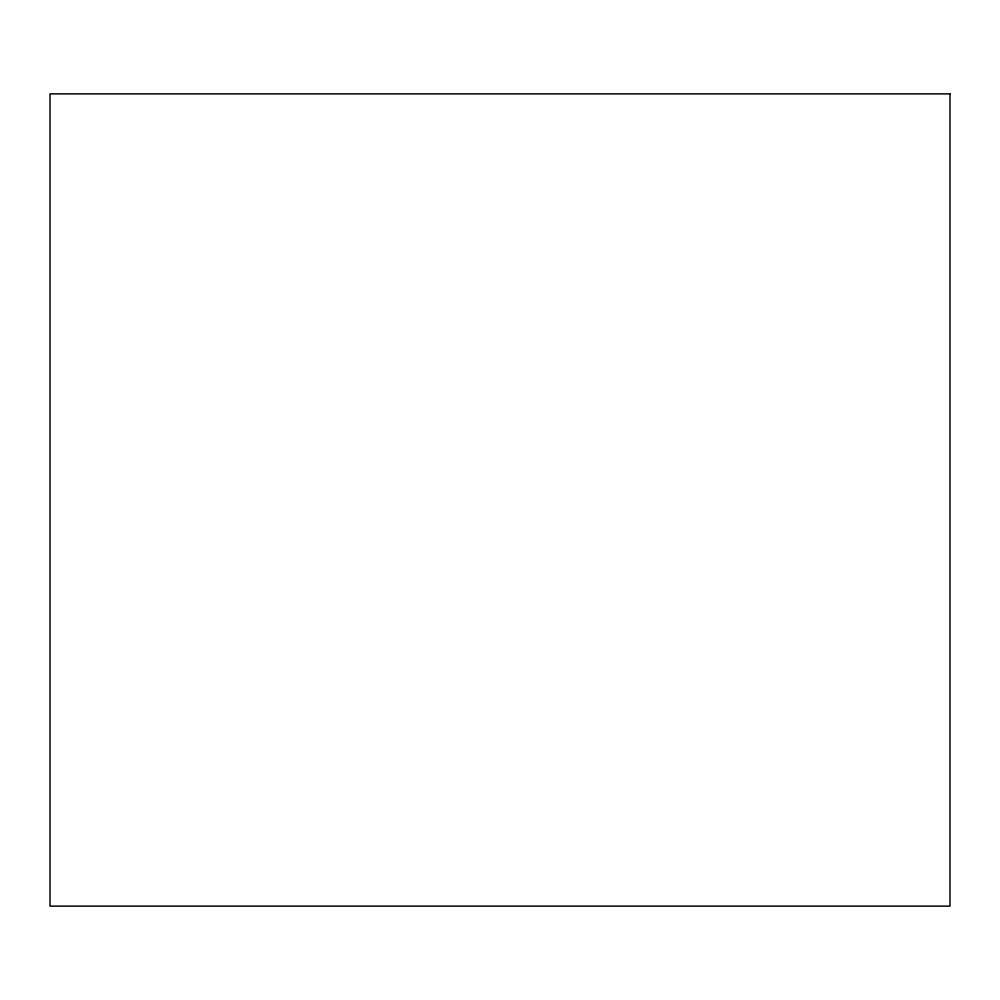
<?xml version="1.0" encoding="UTF-8"?>
<svg xmlns="http://www.w3.org/2000/svg" width="1000" height="1000" viewBox="0 0 1000 1000"><rect width="100%" height="100%" fill="white"/><g stroke="black" fill="none" stroke-linecap="round" stroke-linejoin="round"><path stroke-width="1.5" d="M950 93.875L50 93.875L50 906.125L950 906.125L950 93.875"/></g></svg>
